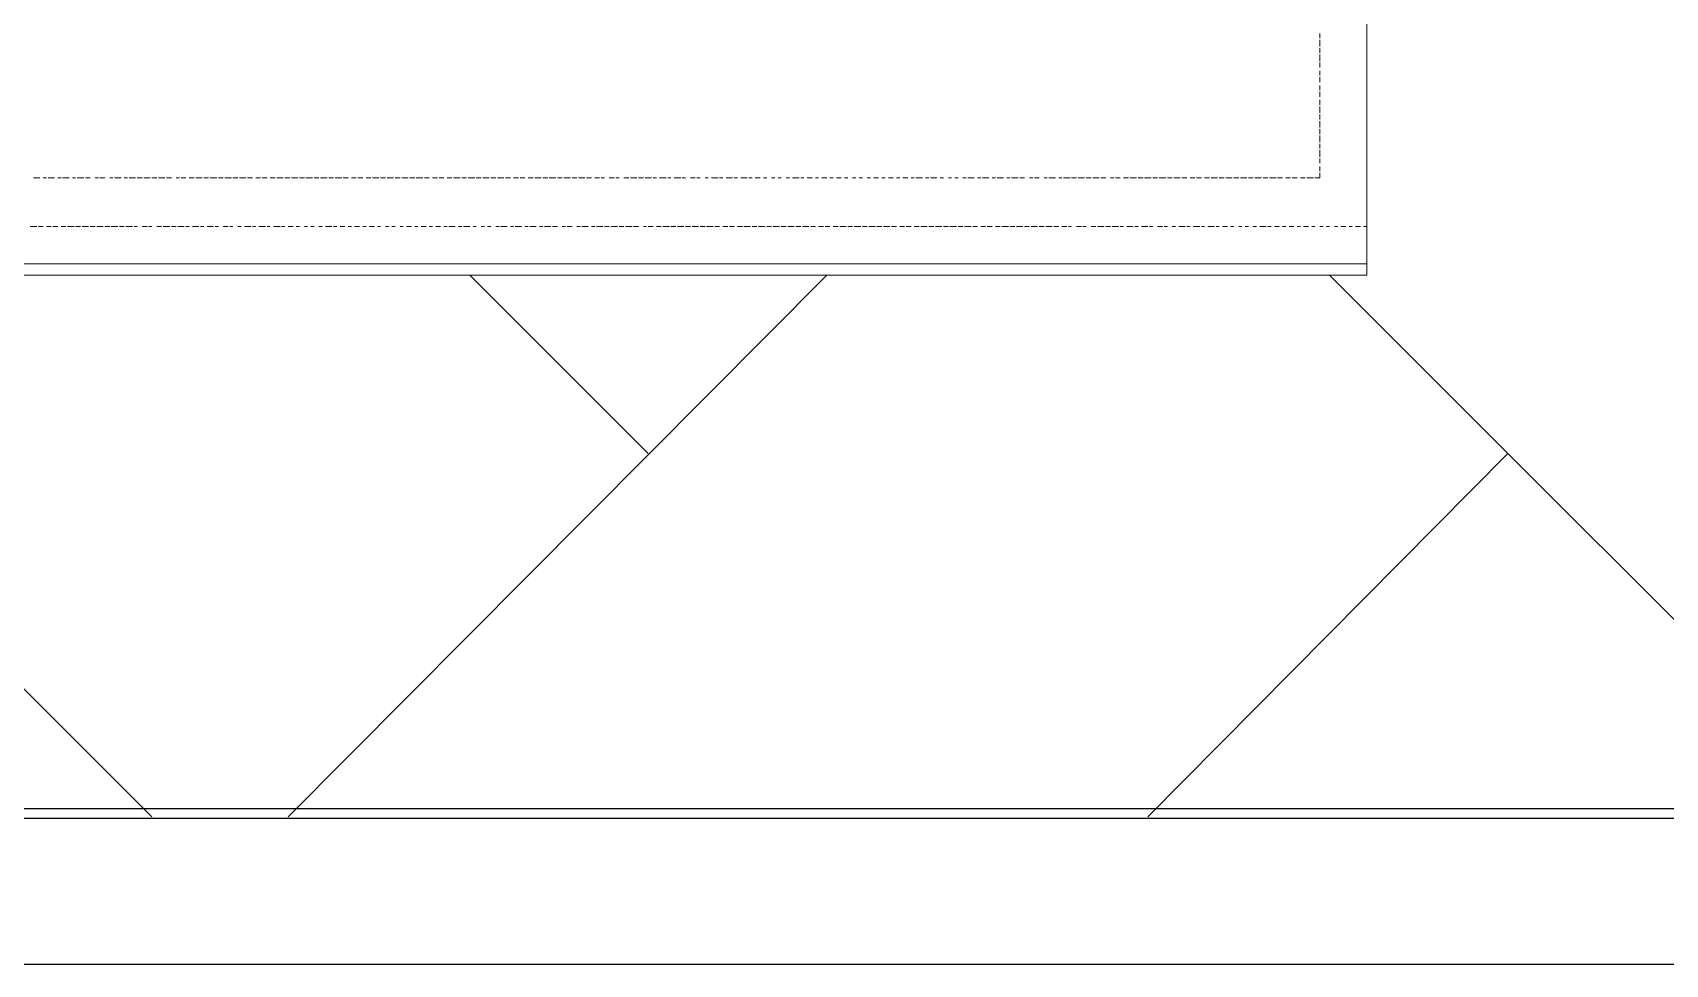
# Model space of a CAD drawing. Header units: millimetres. Extents: x 2928 to 3112, y 1220 to 1280.
# Drawn here: x 2963.947 to 2965.625, y 1236.874 to 1237.831 of the extents above; entities that cross this region are included whole.
import ezdxf

# ---------------------------------------------------------------- set-up
doc = ezdxf.new("R2010")
doc.units = ezdxf.units.MM

msp = doc.modelspace()

# ---------------------------------------------------------------- linework, layer by layer
at = {"color": 7, "linetype": 'Continuous', "lineweight": -2, "true_color": 0x000007}
for points in [[(2937.08126, 1265.3073), (2937.07792, 1267.474), (2938.98795, 1267.474), (2985.45528, 1267.474), (2985.45528, 1236.87356), (2938.98795, 1236.87356), (2937.08126, 1236.87356), (2937.08126, 1238.60692)], [(2937.23126, 1265.3073), (2937.23126, 1267.32399), (2938.98795, 1267.32399), (2985.30528, 1267.32399), (2985.30528, 1237.02356), (2938.98795, 1237.02356), (2937.22793, 1237.02356), (2937.22793, 1238.60692)]]:
    msp.add_lwpolyline(points, close=True, dxfattribs=at)
at = {"color": 7, "linetype": 'Continuous', "lineweight": 20, "true_color": 0x000007}
msp.add_lwpolyline([(2963.3033, 1237.5819), (2965.31833, 1237.5819), (2965.31833, 1238.03358), (2963.3033, 1238.03358)], close=True, dxfattribs=at)
at = {"color": 252, "linetype": 'Continuous', "lineweight": 13, "true_color": 0x989898}
for points in [[(2965.26999, 1237.82524), (2965.26999, 1237.83024), (2965.26999, 1237.83024)], [(2965.26999, 1237.81691), (2965.26999, 1237.82357), (2965.26999, 1237.82357)], [(2965.26999, 1237.81024), (2965.26999, 1237.81524), (2965.26999, 1237.81524)], [(2965.26999, 1237.80191), (2965.26999, 1237.80857), (2965.26999, 1237.80857)], [(2965.26999, 1237.79524), (2965.26999, 1237.80024), (2965.26999, 1237.80024)], [(2965.26999, 1237.7869), (2965.26999, 1237.7919), (2965.26999, 1237.7919)], [(2965.26999, 1237.78024), (2965.26999, 1237.78524), (2965.26999, 1237.78524)], [(2965.26999, 1237.7719), (2965.26999, 1237.7769), (2965.26999, 1237.7769)], [(2965.26999, 1237.76524), (2965.26999, 1237.77024), (2965.26999, 1237.77024)], [(2965.26999, 1237.7569), (2965.26999, 1237.7619), (2965.26999, 1237.7619)], [(2965.26999, 1237.74857), (2965.26999, 1237.75524), (2965.26999, 1237.75524)], [(2965.26999, 1237.7419), (2965.26999, 1237.7469), (2965.26999, 1237.7469)], [(2965.26999, 1237.73357), (2965.26999, 1237.74024), (2965.26999, 1237.74024)], [(2965.26999, 1237.7269), (2965.26999, 1237.7319), (2965.26999, 1237.7319)], [(2965.26999, 1237.71857), (2965.26999, 1237.72524), (2965.26999, 1237.72524)], [(2965.26999, 1237.7119), (2965.26999, 1237.7169), (2965.26999, 1237.7169)], [(2965.26999, 1237.70357), (2965.26999, 1237.71024), (2965.26999, 1237.71024)], [(2965.26999, 1237.6969), (2965.26999, 1237.7019), (2965.26999, 1237.7019)], [(2963.94831, 1237.6819), (2963.95497, 1237.6819), (2963.95497, 1237.6819)], [(2963.95831, 1237.6819), (2963.96164, 1237.6819), (2963.96164, 1237.6819)], [(2963.96331, 1237.6819), (2963.96997, 1237.6819), (2963.96997, 1237.6819)], [(2963.97331, 1237.6819), (2963.97664, 1237.6819), (2963.97664, 1237.6819)], [(2963.97831, 1237.6819), (2963.98497, 1237.6819), (2963.98497, 1237.6819)], [(2963.98831, 1237.6819), (2963.99164, 1237.6819), (2963.99164, 1237.6819)], [(2963.99331, 1237.6819), (2963.99997, 1237.6819), (2963.99997, 1237.6819)], [(2964.00164, 1237.6819), (2964.00664, 1237.6819), (2964.00664, 1237.6819)], [(2964.01164, 1237.6819), (2964.01497, 1237.6819), (2964.01497, 1237.6819)], [(2964.01664, 1237.6819), (2964.02164, 1237.6819), (2964.02164, 1237.6819)], [(2964.02664, 1237.6819), (2964.02998, 1237.6819), (2964.02998, 1237.6819)], [(2964.03164, 1237.6819), (2964.03831, 1237.6819), (2964.03831, 1237.6819)], [(2964.04164, 1237.6819), (2964.04498, 1237.6819), (2964.04498, 1237.6819)], [(2964.04664, 1237.6819), (2964.05331, 1237.6819), (2964.05331, 1237.6819)], [(2964.05498, 1237.6819), (2964.05998, 1237.6819), (2964.05998, 1237.6819)], [(2964.06164, 1237.6819), (2964.06831, 1237.6819), (2964.06831, 1237.6819)], [(2964.06998, 1237.6819), (2964.07498, 1237.6819), (2964.07498, 1237.6819)], [(2964.07664, 1237.6819), (2964.08331, 1237.6819), (2964.08331, 1237.6819)], [(2964.08498, 1237.6819), (2964.08998, 1237.6819), (2964.08998, 1237.6819)], [(2964.09498, 1237.6819), (2964.09831, 1237.6819), (2964.09831, 1237.6819)], [(2964.09998, 1237.6819), (2964.10498, 1237.6819), (2964.10498, 1237.6819)], [(2964.10831, 1237.6819), (2964.11331, 1237.6819), (2964.11331, 1237.6819)], [(2964.11498, 1237.6819), (2964.12164, 1237.6819), (2964.12164, 1237.6819)], [(2964.12331, 1237.6819), (2964.12831, 1237.6819), (2964.12831, 1237.6819)], [(2964.12998, 1237.6819), (2964.13664, 1237.6819), (2964.13664, 1237.6819)], [(2964.13831, 1237.6819), (2964.14331, 1237.6819), (2964.14331, 1237.6819)], [(2964.14498, 1237.6819), (2964.15164, 1237.6819), (2964.15164, 1237.6819)], [(2964.15331, 1237.6819), (2964.15831, 1237.6819), (2964.15831, 1237.6819)], [(2964.15998, 1237.6819), (2964.16664, 1237.6819), (2964.16664, 1237.6819)], [(2964.16831, 1237.6819), (2964.17331, 1237.6819), (2964.17331, 1237.6819)], [(2964.17664, 1237.6819), (2964.18164, 1237.6819), (2964.18164, 1237.6819)], [(2964.18331, 1237.6819), (2964.18831, 1237.6819), (2964.18831, 1237.6819)], [(2964.19164, 1237.6819), (2964.19664, 1237.6819), (2964.19664, 1237.6819)], [(2964.19831, 1237.6819), (2964.20498, 1237.6819), (2964.20498, 1237.6819)], [(2964.20664, 1237.6819), (2964.21164, 1237.6819), (2964.21164, 1237.6819)], [(2964.21331, 1237.6819), (2964.21998, 1237.6819), (2964.21998, 1237.6819)], [(2964.22164, 1237.6819), (2964.22664, 1237.6819), (2964.22664, 1237.6819)], [(2964.22831, 1237.6819), (2964.23498, 1237.6819), (2964.23498, 1237.6819)], [(2964.23664, 1237.6819), (2964.24164, 1237.6819), (2964.24164, 1237.6819)], [(2964.24331, 1237.6819), (2964.24998, 1237.6819), (2964.24998, 1237.6819)], [(2964.25164, 1237.6819), (2964.25664, 1237.6819), (2964.25664, 1237.6819)], [(2964.25831, 1237.6819), (2964.26498, 1237.6819), (2964.26498, 1237.6819)], [(2964.26665, 1237.6819), (2964.27165, 1237.6819), (2964.27165, 1237.6819)], [(2964.27498, 1237.6819), (2964.27998, 1237.6819), (2964.27998, 1237.6819)], [(2964.28165, 1237.6819), (2964.28665, 1237.6819), (2964.28665, 1237.6819)], [(2964.28998, 1237.6819), (2964.29498, 1237.6819), (2964.29498, 1237.6819)], [(2964.29665, 1237.6819), (2964.30331, 1237.6819), (2964.30331, 1237.6819)], [(2964.30498, 1237.6819), (2964.30998, 1237.6819), (2964.30998, 1237.6819)], [(2964.31165, 1237.6819), (2964.31831, 1237.6819), (2964.31831, 1237.6819)], [(2964.31998, 1237.6819), (2964.32498, 1237.6819), (2964.32498, 1237.6819)], [(2964.32665, 1237.6819), (2964.33331, 1237.6819), (2964.33331, 1237.6819)], [(2964.33498, 1237.6819), (2964.33998, 1237.6819), (2964.33998, 1237.6819)], [(2964.34165, 1237.6819), (2964.34831, 1237.6819), (2964.34831, 1237.6819)], [(2964.34998, 1237.6819), (2964.35498, 1237.6819), (2964.35498, 1237.6819)], [(2964.35831, 1237.6819), (2964.36331, 1237.6819), (2964.36331, 1237.6819)], [(2964.36498, 1237.6819), (2964.36998, 1237.6819), (2964.36998, 1237.6819)], [(2964.37331, 1237.6819), (2964.37831, 1237.6819), (2964.37831, 1237.6819)], [(2964.37998, 1237.6819), (2964.38665, 1237.6819), (2964.38665, 1237.6819)], [(2964.38831, 1237.6819), (2964.39331, 1237.6819), (2964.39331, 1237.6819)], [(2964.39498, 1237.6819), (2964.40165, 1237.6819), (2964.40165, 1237.6819)], [(2964.40331, 1237.6819), (2964.40831, 1237.6819), (2964.40831, 1237.6819)], [(2964.40998, 1237.6819), (2964.41665, 1237.6819), (2964.41665, 1237.6819)], [(2964.41831, 1237.6819), (2964.42331, 1237.6819), (2964.42331, 1237.6819)], [(2964.42498, 1237.6819), (2964.43165, 1237.6819), (2964.43165, 1237.6819)], [(2964.43331, 1237.6819), (2964.43831, 1237.6819), (2964.43831, 1237.6819)], [(2964.44165, 1237.6819), (2964.44665, 1237.6819), (2964.44665, 1237.6819)], [(2964.44831, 1237.6819), (2964.45331, 1237.6819), (2964.45331, 1237.6819)], [(2964.45665, 1237.6819), (2964.46165, 1237.6819), (2964.46165, 1237.6819)], [(2964.46331, 1237.6819), (2964.46998, 1237.6819), (2964.46998, 1237.6819)], [(2964.47165, 1237.6819), (2964.47665, 1237.6819), (2964.47665, 1237.6819)], [(2964.47831, 1237.6819), (2964.48498, 1237.6819), (2964.48498, 1237.6819)], [(2964.48665, 1237.6819), (2964.49165, 1237.6819), (2964.49165, 1237.6819)], [(2964.49331, 1237.6819), (2964.49998, 1237.6819), (2964.49998, 1237.6819)], [(2964.50165, 1237.6819), (2964.50665, 1237.6819), (2964.50665, 1237.6819)], [(2964.50832, 1237.6819), (2964.51498, 1237.6819), (2964.51498, 1237.6819)], [(2964.51665, 1237.6819), (2964.52165, 1237.6819), (2964.52165, 1237.6819)], [(2964.52498, 1237.6819), (2964.52998, 1237.6819), (2964.52998, 1237.6819)], [(2964.53165, 1237.6819), (2964.53498, 1237.6819), (2964.53498, 1237.6819)], [(2964.53998, 1237.6819), (2964.54498, 1237.6819), (2964.54498, 1237.6819)], [(2964.54665, 1237.6819), (2964.54998, 1237.6819), (2964.54998, 1237.6819)], [(2964.55498, 1237.6819), (2964.55998, 1237.6819), (2964.55998, 1237.6819)], [(2964.56165, 1237.6819), (2964.56832, 1237.6819), (2964.56832, 1237.6819)], [(2964.56998, 1237.6819), (2964.57498, 1237.6819), (2964.57498, 1237.6819)], [(2964.57665, 1237.6819), (2964.58332, 1237.6819), (2964.58332, 1237.6819)], [(2964.58498, 1237.6819), (2964.58832, 1237.6819), (2964.58832, 1237.6819)], [(2964.59165, 1237.6819), (2964.59832, 1237.6819), (2964.59832, 1237.6819)], [(2964.59998, 1237.6819), (2964.60332, 1237.6819), (2964.60332, 1237.6819)], [(2964.60665, 1237.6819), (2964.61332, 1237.6819), (2964.61332, 1237.6819)], [(2964.61498, 1237.6819), (2964.61832, 1237.6819), (2964.61832, 1237.6819)], [(2964.62332, 1237.6819), (2964.62832, 1237.6819), (2964.62832, 1237.6819)], [(2964.62998, 1237.6819), (2964.63332, 1237.6819), (2964.63332, 1237.6819)], [(2964.63832, 1237.6819), (2964.64165, 1237.6819), (2964.64165, 1237.6819)], [(2964.64498, 1237.6819), (2964.65165, 1237.6819), (2964.65165, 1237.6819)], [(2964.65332, 1237.6819), (2964.65665, 1237.6819), (2964.65665, 1237.6819)], [(2964.65998, 1237.6819), (2964.66665, 1237.6819), (2964.66665, 1237.6819)], [(2964.66832, 1237.6819), (2964.67165, 1237.6819), (2964.67165, 1237.6819)], [(2964.67498, 1237.6819), (2964.68165, 1237.6819), (2964.68165, 1237.6819)], [(2964.68332, 1237.6819), (2964.68665, 1237.6819), (2964.68665, 1237.6819)], [(2964.68998, 1237.6819), (2964.69498, 1237.6819), (2964.69498, 1237.6819)], [(2964.69832, 1237.6819), (2964.70165, 1237.6819), (2964.70165, 1237.6819)], [(2964.70665, 1237.6819), (2964.70998, 1237.6819), (2964.70998, 1237.6819)], [(2964.71332, 1237.6819), (2964.71665, 1237.6819), (2964.71665, 1237.6819)], [(2964.72165, 1237.6819), (2964.72498, 1237.6819), (2964.72498, 1237.6819)], [(2964.72832, 1237.6819), (2964.73499, 1237.6819), (2964.73499, 1237.6819)], [(2964.73665, 1237.6819), (2964.73999, 1237.6819), (2964.73999, 1237.6819)], [(2964.74332, 1237.6819), (2964.74832, 1237.6819), (2964.74832, 1237.6819)], [(2964.75165, 1237.6819), (2964.75499, 1237.6819), (2964.75499, 1237.6819)], [(2964.75832, 1237.6819), (2964.76332, 1237.6819), (2964.76332, 1237.6819)], [(2964.76665, 1237.6819), (2964.76999, 1237.6819), (2964.76999, 1237.6819)], [(2964.77332, 1237.6819), (2964.77832, 1237.6819), (2964.77832, 1237.6819)], [(2964.78165, 1237.6819), (2964.78499, 1237.6819), (2964.78499, 1237.6819)], [(2964.78999, 1237.6819), (2964.79332, 1237.6819), (2964.79332, 1237.6819)], [(2964.79665, 1237.6819), (2964.79999, 1237.6819), (2964.79999, 1237.6819)], [(2964.80499, 1237.6819), (2964.80832, 1237.6819), (2964.80832, 1237.6819)], [(2964.81165, 1237.6819), (2964.81665, 1237.6819), (2964.81665, 1237.6819)], [(2964.81999, 1237.6819), (2964.82332, 1237.6819), (2964.82332, 1237.6819)], [(2964.82665, 1237.6819), (2964.83165, 1237.6819), (2964.83165, 1237.6819)], [(2964.83499, 1237.6819), (2964.83832, 1237.6819), (2964.83832, 1237.6819)], [(2964.84165, 1237.6819), (2964.84665, 1237.6819), (2964.84665, 1237.6819)], [(2964.84999, 1237.6819), (2964.85332, 1237.6819), (2964.85332, 1237.6819)], [(2964.85499, 1237.6819), (2964.86165, 1237.6819), (2964.86165, 1237.6819)], [(2964.86499, 1237.6819), (2964.86832, 1237.6819), (2964.86832, 1237.6819)], [(2964.86999, 1237.6819), (2964.87665, 1237.6819), (2964.87665, 1237.6819)], [(2964.87999, 1237.6819), (2964.88332, 1237.6819), (2964.88332, 1237.6819)], [(2964.88832, 1237.6819), (2964.89165, 1237.6819), (2964.89165, 1237.6819)], [(2964.89499, 1237.6819), (2964.89832, 1237.6819), (2964.89832, 1237.6819)], [(2964.90332, 1237.6819), (2964.90665, 1237.6819), (2964.90665, 1237.6819)], [(2964.90832, 1237.6819), (2964.91499, 1237.6819), (2964.91499, 1237.6819)], [(2964.91832, 1237.6819), (2964.92165, 1237.6819), (2964.92165, 1237.6819)], [(2964.92332, 1237.6819), (2964.92999, 1237.6819), (2964.92999, 1237.6819)], [(2964.93332, 1237.6819), (2964.93665, 1237.6819), (2964.93665, 1237.6819)], [(2964.93832, 1237.6819), (2964.94499, 1237.6819), (2964.94499, 1237.6819)], [(2964.94832, 1237.6819), (2964.95165, 1237.6819), (2964.95165, 1237.6819)], [(2964.95332, 1237.6819), (2964.95999, 1237.6819), (2964.95999, 1237.6819)], [(2964.96166, 1237.6819), (2964.96666, 1237.6819), (2964.96666, 1237.6819)], [(2964.97166, 1237.6819), (2964.97499, 1237.6819), (2964.97499, 1237.6819)], [(2964.97666, 1237.6819), (2964.98166, 1237.6819), (2964.98166, 1237.6819)], [(2964.98666, 1237.6819), (2964.98999, 1237.6819), (2964.98999, 1237.6819)], [(2964.99166, 1237.6819), (2964.99832, 1237.6819), (2964.99832, 1237.6819)], [(2965.00166, 1237.6819), (2965.00499, 1237.6819), (2965.00499, 1237.6819)], [(2965.00666, 1237.6819), (2965.01332, 1237.6819), (2965.01332, 1237.6819)], [(2965.01499, 1237.6819), (2965.01999, 1237.6819), (2965.01999, 1237.6819)], [(2965.02166, 1237.6819), (2965.02832, 1237.6819), (2965.02832, 1237.6819)], [(2965.02999, 1237.6819), (2965.03499, 1237.6819), (2965.03499, 1237.6819)], [(2965.03666, 1237.6819), (2965.04332, 1237.6819), (2965.04332, 1237.6819)], [(2965.04499, 1237.6819), (2965.04999, 1237.6819), (2965.04999, 1237.6819)], [(2965.05499, 1237.6819), (2965.05832, 1237.6819), (2965.05832, 1237.6819)], [(2965.05999, 1237.6819), (2965.06499, 1237.6819), (2965.06499, 1237.6819)], [(2965.06832, 1237.6819), (2965.07332, 1237.6819), (2965.07332, 1237.6819)], [(2965.07499, 1237.6819), (2965.08166, 1237.6819), (2965.08166, 1237.6819)], [(2965.08332, 1237.6819), (2965.08832, 1237.6819), (2965.08832, 1237.6819)], [(2965.08999, 1237.6819), (2965.09666, 1237.6819), (2965.09666, 1237.6819)], [(2965.09832, 1237.6819), (2965.10332, 1237.6819), (2965.10332, 1237.6819)], [(2965.10499, 1237.6819), (2965.11166, 1237.6819), (2965.11166, 1237.6819)], [(2965.11332, 1237.6819), (2965.11832, 1237.6819), (2965.11832, 1237.6819)], [(2965.11999, 1237.6819), (2965.12666, 1237.6819), (2965.12666, 1237.6819)], [(2965.12832, 1237.6819), (2965.13332, 1237.6819), (2965.13332, 1237.6819)], [(2965.13666, 1237.6819), (2965.14166, 1237.6819), (2965.14166, 1237.6819)], [(2965.14332, 1237.6819), (2965.14832, 1237.6819), (2965.14832, 1237.6819)], [(2965.15166, 1237.6819), (2965.15666, 1237.6819), (2965.15666, 1237.6819)], [(2965.15832, 1237.6819), (2965.16499, 1237.6819), (2965.16499, 1237.6819)], [(2965.16666, 1237.6819), (2965.17166, 1237.6819), (2965.17166, 1237.6819)], [(2965.17332, 1237.6819), (2965.17999, 1237.6819), (2965.17999, 1237.6819)], [(2965.18166, 1237.6819), (2965.18666, 1237.6819), (2965.18666, 1237.6819)], [(2965.18832, 1237.6819), (2965.19499, 1237.6819), (2965.19499, 1237.6819)], [(2965.19666, 1237.6819), (2965.20166, 1237.6819), (2965.20166, 1237.6819)], [(2965.20333, 1237.6819), (2965.20999, 1237.6819), (2965.20999, 1237.6819)], [(2965.21166, 1237.6819), (2965.21666, 1237.6819), (2965.21666, 1237.6819)], [(2965.21833, 1237.6819), (2965.22499, 1237.6819), (2965.22499, 1237.6819)], [(2965.22666, 1237.6819), (2965.23166, 1237.6819), (2965.23166, 1237.6819)], [(2965.23499, 1237.6819), (2965.23999, 1237.6819), (2965.23999, 1237.6819)], [(2965.24166, 1237.6819), (2965.24666, 1237.6819), (2965.24666, 1237.6819)], [(2965.24999, 1237.6819), (2965.25499, 1237.6819), (2965.25499, 1237.6819)], [(2965.25666, 1237.6819), (2965.26333, 1237.6819), (2965.26333, 1237.6819)], [(2965.26499, 1237.6819), (2965.26999, 1237.6819), (2965.26999, 1237.6819)], [(2965.26999, 1237.68857), (2965.26999, 1237.69357), (2965.26999, 1237.69357)], [(2965.26999, 1237.6819), (2965.26999, 1237.6869), (2965.26999, 1237.6869)], [(2963.94497, 1237.6319), (2963.95164, 1237.6319), (2963.95164, 1237.6319)], [(2963.95331, 1237.6319), (2963.95831, 1237.6319), (2963.95831, 1237.6319)], [(2963.96164, 1237.6319), (2963.96664, 1237.6319), (2963.96664, 1237.6319)], [(2963.96831, 1237.6319), (2963.97331, 1237.6319), (2963.97331, 1237.6319)], [(2963.97664, 1237.6319), (2963.98164, 1237.6319), (2963.98164, 1237.6319)], [(2963.98331, 1237.6319), (2963.98997, 1237.6319), (2963.98997, 1237.6319)], [(2963.99164, 1237.6319), (2963.99664, 1237.6319), (2963.99664, 1237.6319)], [(2963.99831, 1237.6319), (2964.00497, 1237.6319), (2964.00497, 1237.6319)], [(2964.00664, 1237.6319), (2964.01164, 1237.6319), (2964.01164, 1237.6319)], [(2964.01331, 1237.6319), (2964.01997, 1237.6319), (2964.01997, 1237.6319)], [(2964.02164, 1237.6319), (2964.02664, 1237.6319), (2964.02664, 1237.6319)], [(2964.02831, 1237.6319), (2964.03498, 1237.6319), (2964.03498, 1237.6319)], [(2964.03664, 1237.6319), (2964.04164, 1237.6319), (2964.04164, 1237.6319)], [(2964.04331, 1237.6319), (2964.04998, 1237.6319), (2964.04998, 1237.6319)], [(2964.05164, 1237.6319), (2964.05498, 1237.6319), (2964.05498, 1237.6319)], [(2964.05998, 1237.6319), (2964.06498, 1237.6319), (2964.06498, 1237.6319)], [(2964.06664, 1237.6319), (2964.06998, 1237.6319), (2964.06998, 1237.6319)], [(2964.07498, 1237.6319), (2964.07998, 1237.6319), (2964.07998, 1237.6319)], [(2964.08164, 1237.6319), (2964.08831, 1237.6319), (2964.08831, 1237.6319)], [(2964.08998, 1237.6319), (2964.09498, 1237.6319), (2964.09498, 1237.6319)], [(2964.09664, 1237.6319), (2964.10331, 1237.6319), (2964.10331, 1237.6319)], [(2964.10498, 1237.6319), (2964.10831, 1237.6319), (2964.10831, 1237.6319)], [(2964.11164, 1237.6319), (2964.11831, 1237.6319), (2964.11831, 1237.6319)], [(2964.11998, 1237.6319), (2964.12331, 1237.6319), (2964.12331, 1237.6319)], [(2964.12664, 1237.6319), (2964.13331, 1237.6319), (2964.13331, 1237.6319)], [(2964.13498, 1237.6319), (2964.13831, 1237.6319), (2964.13831, 1237.6319)], [(2964.14331, 1237.6319), (2964.14831, 1237.6319), (2964.14831, 1237.6319)], [(2964.14998, 1237.6319), (2964.15331, 1237.6319), (2964.15331, 1237.6319)], [(2964.15831, 1237.6319), (2964.16164, 1237.6319), (2964.16164, 1237.6319)], [(2964.16498, 1237.6319), (2964.17164, 1237.6319), (2964.17164, 1237.6319)], [(2964.17331, 1237.6319), (2964.17664, 1237.6319), (2964.17664, 1237.6319)], [(2964.17998, 1237.6319), (2964.18664, 1237.6319), (2964.18664, 1237.6319)], [(2964.18831, 1237.6319), (2964.19164, 1237.6319), (2964.19164, 1237.6319)], [(2964.19498, 1237.6319), (2964.20164, 1237.6319), (2964.20164, 1237.6319)], [(2964.20331, 1237.6319), (2964.20664, 1237.6319), (2964.20664, 1237.6319)], [(2964.20998, 1237.6319), (2964.21498, 1237.6319), (2964.21498, 1237.6319)], [(2964.21831, 1237.6319), (2964.22164, 1237.6319), (2964.22164, 1237.6319)], [(2964.22664, 1237.6319), (2964.22998, 1237.6319), (2964.22998, 1237.6319)], [(2964.23331, 1237.6319), (2964.23664, 1237.6319), (2964.23664, 1237.6319)], [(2964.24164, 1237.6319), (2964.24498, 1237.6319), (2964.24498, 1237.6319)], [(2964.24831, 1237.6319), (2964.25498, 1237.6319), (2964.25498, 1237.6319)], [(2964.25664, 1237.6319), (2964.25998, 1237.6319), (2964.25998, 1237.6319)], [(2964.26331, 1237.6319), (2964.26831, 1237.6319), (2964.26831, 1237.6319)], [(2964.27165, 1237.6319), (2964.27498, 1237.6319), (2964.27498, 1237.6319)], [(2964.27831, 1237.6319), (2964.28331, 1237.6319), (2964.28331, 1237.6319)], [(2964.28665, 1237.6319), (2964.28998, 1237.6319), (2964.28998, 1237.6319)], [(2964.29331, 1237.6319), (2964.29831, 1237.6319), (2964.29831, 1237.6319)], [(2964.30165, 1237.6319), (2964.30498, 1237.6319), (2964.30498, 1237.6319)], [(2964.30998, 1237.6319), (2964.31331, 1237.6319), (2964.31331, 1237.6319)], [(2964.31665, 1237.6319), (2964.31998, 1237.6319), (2964.31998, 1237.6319)], [(2964.32498, 1237.6319), (2964.32831, 1237.6319), (2964.32831, 1237.6319)], [(2964.33165, 1237.6319), (2964.33665, 1237.6319), (2964.33665, 1237.6319)], [(2964.33998, 1237.6319), (2964.34331, 1237.6319), (2964.34331, 1237.6319)], [(2964.34665, 1237.6319), (2964.35165, 1237.6319), (2964.35165, 1237.6319)], [(2964.35498, 1237.6319), (2964.35831, 1237.6319), (2964.35831, 1237.6319)], [(2964.36165, 1237.6319), (2964.36665, 1237.6319), (2964.36665, 1237.6319)], [(2964.36998, 1237.6319), (2964.37331, 1237.6319), (2964.37331, 1237.6319)], [(2964.37498, 1237.6319), (2964.38165, 1237.6319), (2964.38165, 1237.6319)], [(2964.38498, 1237.6319), (2964.38831, 1237.6319), (2964.38831, 1237.6319)], [(2964.38998, 1237.6319), (2964.39665, 1237.6319), (2964.39665, 1237.6319)], [(2964.39998, 1237.6319), (2964.40331, 1237.6319), (2964.40331, 1237.6319)], [(2964.40831, 1237.6319), (2964.41165, 1237.6319), (2964.41165, 1237.6319)], [(2964.41498, 1237.6319), (2964.41831, 1237.6319), (2964.41831, 1237.6319)], [(2964.42331, 1237.6319), (2964.42665, 1237.6319), (2964.42665, 1237.6319)], [(2964.42831, 1237.6319), (2964.43498, 1237.6319), (2964.43498, 1237.6319)], [(2964.43831, 1237.6319), (2964.44165, 1237.6319), (2964.44165, 1237.6319)], [(2964.44331, 1237.6319), (2964.44998, 1237.6319), (2964.44998, 1237.6319)], [(2964.45331, 1237.6319), (2964.45665, 1237.6319), (2964.45665, 1237.6319)], [(2964.45831, 1237.6319), (2964.46498, 1237.6319), (2964.46498, 1237.6319)], [(2964.46831, 1237.6319), (2964.47165, 1237.6319), (2964.47165, 1237.6319)], [(2964.47331, 1237.6319), (2964.47998, 1237.6319), (2964.47998, 1237.6319)], [(2964.48165, 1237.6319), (2964.48665, 1237.6319), (2964.48665, 1237.6319)], [(2964.49165, 1237.6319), (2964.49498, 1237.6319), (2964.49498, 1237.6319)], [(2964.49665, 1237.6319), (2964.50165, 1237.6319), (2964.50165, 1237.6319)], [(2964.50665, 1237.6319), (2964.50998, 1237.6319), (2964.50998, 1237.6319)], [(2964.51165, 1237.6319), (2964.51832, 1237.6319), (2964.51832, 1237.6319)], [(2964.52165, 1237.6319), (2964.52498, 1237.6319), (2964.52498, 1237.6319)], [(2964.52665, 1237.6319), (2964.53332, 1237.6319), (2964.53332, 1237.6319)], [(2964.53498, 1237.6319), (2964.53998, 1237.6319), (2964.53998, 1237.6319)], [(2964.54165, 1237.6319), (2964.54832, 1237.6319), (2964.54832, 1237.6319)], [(2964.54998, 1237.6319), (2964.55498, 1237.6319), (2964.55498, 1237.6319)], [(2964.55665, 1237.6319), (2964.56332, 1237.6319), (2964.56332, 1237.6319)], [(2964.56498, 1237.6319), (2964.56998, 1237.6319), (2964.56998, 1237.6319)], [(2964.57498, 1237.6319), (2964.57832, 1237.6319), (2964.57832, 1237.6319)], [(2964.57998, 1237.6319), (2964.58498, 1237.6319), (2964.58498, 1237.6319)], [(2964.58832, 1237.6319), (2964.59332, 1237.6319), (2964.59332, 1237.6319)], [(2964.59498, 1237.6319), (2964.60165, 1237.6319), (2964.60165, 1237.6319)], [(2964.60332, 1237.6319), (2964.60832, 1237.6319), (2964.60832, 1237.6319)], [(2964.60998, 1237.6319), (2964.61665, 1237.6319), (2964.61665, 1237.6319)], [(2964.61832, 1237.6319), (2964.62332, 1237.6319), (2964.62332, 1237.6319)], [(2964.62498, 1237.6319), (2964.63165, 1237.6319), (2964.63165, 1237.6319)], [(2964.63332, 1237.6319), (2964.63832, 1237.6319), (2964.63832, 1237.6319)], [(2964.63998, 1237.6319), (2964.64665, 1237.6319), (2964.64665, 1237.6319)], [(2964.64832, 1237.6319), (2964.65332, 1237.6319), (2964.65332, 1237.6319)], [(2964.65665, 1237.6319), (2964.66165, 1237.6319), (2964.66165, 1237.6319)], [(2964.66332, 1237.6319), (2964.66832, 1237.6319), (2964.66832, 1237.6319)], [(2964.67165, 1237.6319), (2964.67665, 1237.6319), (2964.67665, 1237.6319)], [(2964.67832, 1237.6319), (2964.68498, 1237.6319), (2964.68498, 1237.6319)], [(2964.68665, 1237.6319), (2964.69165, 1237.6319), (2964.69165, 1237.6319)], [(2964.69332, 1237.6319), (2964.69998, 1237.6319), (2964.69998, 1237.6319)], [(2964.70165, 1237.6319), (2964.70665, 1237.6319), (2964.70665, 1237.6319)], [(2964.70832, 1237.6319), (2964.71498, 1237.6319), (2964.71498, 1237.6319)], [(2964.71665, 1237.6319), (2964.72165, 1237.6319), (2964.72165, 1237.6319)], [(2964.72332, 1237.6319), (2964.72999, 1237.6319), (2964.72999, 1237.6319)], [(2964.73165, 1237.6319), (2964.73665, 1237.6319), (2964.73665, 1237.6319)], [(2964.73832, 1237.6319), (2964.74499, 1237.6319), (2964.74499, 1237.6319)], [(2964.74665, 1237.6319), (2964.75165, 1237.6319), (2964.75165, 1237.6319)], [(2964.75499, 1237.6319), (2964.75999, 1237.6319), (2964.75999, 1237.6319)], [(2964.76165, 1237.6319), (2964.76665, 1237.6319), (2964.76665, 1237.6319)], [(2964.76999, 1237.6319), (2964.77499, 1237.6319), (2964.77499, 1237.6319)], [(2964.77665, 1237.6319), (2964.78332, 1237.6319), (2964.78332, 1237.6319)], [(2964.78499, 1237.6319), (2964.78999, 1237.6319), (2964.78999, 1237.6319)], [(2964.79165, 1237.6319), (2964.79832, 1237.6319), (2964.79832, 1237.6319)], [(2964.79999, 1237.6319), (2964.80499, 1237.6319), (2964.80499, 1237.6319)], [(2964.80665, 1237.6319), (2964.81332, 1237.6319), (2964.81332, 1237.6319)], [(2964.81499, 1237.6319), (2964.81999, 1237.6319), (2964.81999, 1237.6319)], [(2964.82165, 1237.6319), (2964.82832, 1237.6319), (2964.82832, 1237.6319)], [(2964.82999, 1237.6319), (2964.83499, 1237.6319), (2964.83499, 1237.6319)], [(2964.83832, 1237.6319), (2964.84332, 1237.6319), (2964.84332, 1237.6319)], [(2964.84499, 1237.6319), (2964.84999, 1237.6319), (2964.84999, 1237.6319)], [(2964.85332, 1237.6319), (2964.85832, 1237.6319), (2964.85832, 1237.6319)], [(2964.85999, 1237.6319), (2964.86665, 1237.6319), (2964.86665, 1237.6319)], [(2964.86832, 1237.6319), (2964.87332, 1237.6319), (2964.87332, 1237.6319)], [(2964.87499, 1237.6319), (2964.88165, 1237.6319), (2964.88165, 1237.6319)], [(2964.88332, 1237.6319), (2964.88832, 1237.6319), (2964.88832, 1237.6319)], [(2964.88999, 1237.6319), (2964.89665, 1237.6319), (2964.89665, 1237.6319)], [(2964.89832, 1237.6319), (2964.90332, 1237.6319), (2964.90332, 1237.6319)], [(2964.90499, 1237.6319), (2964.91165, 1237.6319), (2964.91165, 1237.6319)], [(2964.91332, 1237.6319), (2964.91832, 1237.6319), (2964.91832, 1237.6319)], [(2964.92165, 1237.6319), (2964.92665, 1237.6319), (2964.92665, 1237.6319)], [(2964.92832, 1237.6319), (2964.93332, 1237.6319), (2964.93332, 1237.6319)], [(2964.93665, 1237.6319), (2964.94165, 1237.6319), (2964.94165, 1237.6319)], [(2964.94332, 1237.6319), (2964.94999, 1237.6319), (2964.94999, 1237.6319)], [(2964.95165, 1237.6319), (2964.95665, 1237.6319), (2964.95665, 1237.6319)], [(2964.95832, 1237.6319), (2964.96499, 1237.6319), (2964.96499, 1237.6319)], [(2964.96666, 1237.6319), (2964.97166, 1237.6319), (2964.97166, 1237.6319)], [(2964.97332, 1237.6319), (2964.97999, 1237.6319), (2964.97999, 1237.6319)], [(2964.98166, 1237.6319), (2964.98666, 1237.6319), (2964.98666, 1237.6319)], [(2964.98832, 1237.6319), (2964.99499, 1237.6319), (2964.99499, 1237.6319)], [(2964.99666, 1237.6319), (2965.00166, 1237.6319), (2965.00166, 1237.6319)], [(2965.00499, 1237.6319), (2965.00999, 1237.6319), (2965.00999, 1237.6319)], [(2965.01166, 1237.6319), (2965.01499, 1237.6319), (2965.01499, 1237.6319)], [(2965.01999, 1237.6319), (2965.02499, 1237.6319), (2965.02499, 1237.6319)], [(2965.02666, 1237.6319), (2965.02999, 1237.6319), (2965.02999, 1237.6319)], [(2965.03499, 1237.6319), (2965.03999, 1237.6319), (2965.03999, 1237.6319)], [(2965.04166, 1237.6319), (2965.04832, 1237.6319), (2965.04832, 1237.6319)], [(2965.04999, 1237.6319), (2965.05499, 1237.6319), (2965.05499, 1237.6319)], [(2965.05666, 1237.6319), (2965.06332, 1237.6319), (2965.06332, 1237.6319)], [(2965.06499, 1237.6319), (2965.06832, 1237.6319), (2965.06832, 1237.6319)], [(2965.07166, 1237.6319), (2965.07832, 1237.6319), (2965.07832, 1237.6319)], [(2965.07999, 1237.6319), (2965.08332, 1237.6319), (2965.08332, 1237.6319)], [(2965.08666, 1237.6319), (2965.09332, 1237.6319), (2965.09332, 1237.6319)], [(2965.09499, 1237.6319), (2965.09832, 1237.6319), (2965.09832, 1237.6319)], [(2965.10332, 1237.6319), (2965.10832, 1237.6319), (2965.10832, 1237.6319)], [(2965.10999, 1237.6319), (2965.11332, 1237.6319), (2965.11332, 1237.6319)], [(2965.11832, 1237.6319), (2965.12166, 1237.6319), (2965.12166, 1237.6319)], [(2965.12499, 1237.6319), (2965.13166, 1237.6319), (2965.13166, 1237.6319)], [(2965.13332, 1237.6319), (2965.13666, 1237.6319), (2965.13666, 1237.6319)], [(2965.13999, 1237.6319), (2965.14666, 1237.6319), (2965.14666, 1237.6319)], [(2965.14832, 1237.6319), (2965.15166, 1237.6319), (2965.15166, 1237.6319)], [(2965.15499, 1237.6319), (2965.16166, 1237.6319), (2965.16166, 1237.6319)], [(2965.16332, 1237.6319), (2965.16666, 1237.6319), (2965.16666, 1237.6319)], [(2965.16999, 1237.6319), (2965.17499, 1237.6319), (2965.17499, 1237.6319)], [(2965.17832, 1237.6319), (2965.18166, 1237.6319), (2965.18166, 1237.6319)], [(2965.18666, 1237.6319), (2965.18999, 1237.6319), (2965.18999, 1237.6319)], [(2965.19332, 1237.6319), (2965.19666, 1237.6319), (2965.19666, 1237.6319)], [(2965.20166, 1237.6319), (2965.20499, 1237.6319), (2965.20499, 1237.6319)], [(2965.20833, 1237.6319), (2965.21499, 1237.6319), (2965.21499, 1237.6319)], [(2965.21666, 1237.6319), (2965.21999, 1237.6319), (2965.21999, 1237.6319)], [(2965.22333, 1237.6319), (2965.22833, 1237.6319), (2965.22833, 1237.6319)], [(2965.23166, 1237.6319), (2965.23499, 1237.6319), (2965.23499, 1237.6319)], [(2965.23833, 1237.6319), (2965.24333, 1237.6319), (2965.24333, 1237.6319)], [(2965.24666, 1237.6319), (2965.24999, 1237.6319), (2965.24999, 1237.6319)], [(2965.25333, 1237.6319), (2965.25833, 1237.6319), (2965.25833, 1237.6319)], [(2965.26166, 1237.6319), (2965.26499, 1237.6319), (2965.26499, 1237.6319)], [(2965.26999, 1237.6319), (2965.27333, 1237.6319), (2965.27333, 1237.6319)], [(2965.27666, 1237.6319), (2965.27999, 1237.6319), (2965.27999, 1237.6319)], [(2965.28499, 1237.6319), (2965.28833, 1237.6319), (2965.28833, 1237.6319)], [(2965.29166, 1237.6319), (2965.29666, 1237.6319), (2965.29666, 1237.6319)], [(2965.29999, 1237.6319), (2965.30333, 1237.6319), (2965.30333, 1237.6319)], [(2965.30666, 1237.6319), (2965.31166, 1237.6319), (2965.31166, 1237.6319)], [(2965.31499, 1237.6319), (2965.31833, 1237.6319), (2965.31833, 1237.6319)]]:
    msp.add_lwpolyline(points, dxfattribs=at)
at = {"color": 253, "linetype": 'Continuous', "lineweight": 5, "true_color": 0x9a9a9a}
msp.add_lwpolyline([(2963.3033, 1237.59357), (2965.31833, 1237.59357), (2965.31833, 1237.59357)], dxfattribs=at)
at = {"color": 9, "linetype": 'Continuous', "lineweight": 13, "true_color": 0xbababa}
for points in [[(2964.06998, 1237.02523), (2963.5133, 1237.5819), (2963.5133, 1237.5819)], [(2964.20998, 1237.02523), (2964.76332, 1237.5819), (2964.76332, 1237.5819)], [(2964.57998, 1237.39857), (2964.39665, 1237.5819), (2964.39665, 1237.5819)], [(2965.83667, 1237.02523), (2965.27999, 1237.5819), (2965.27999, 1237.5819)], [(2965.09332, 1237.02523), (2965.46333, 1237.39857), (2965.46333, 1237.39857)]]:
    msp.add_lwpolyline(points, dxfattribs=at)
at = {"color": 253, "linetype": 'Continuous', "lineweight": -2, "true_color": 0x9a9a9a}
msp.add_lwpolyline([(2943.29801, 1237.03356), (2986.86863, 1237.03356), (2986.86863, 1237.03356)], dxfattribs=at)

doc.saveas('drawing.dxf')
